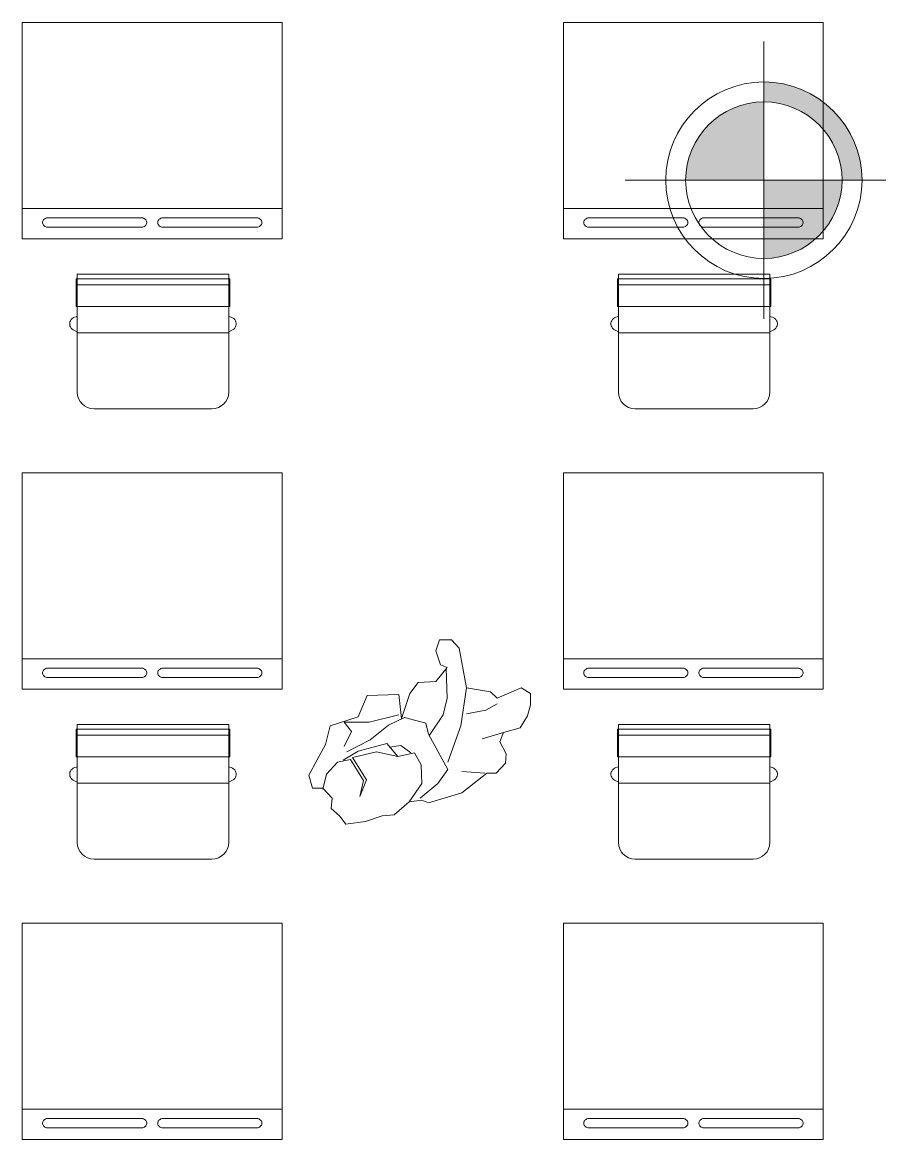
# Model space of a CAD drawing. Header units: metres. Extents: x 28 to 239, y -1 to 113.
# Drawn here: x 123.791 to 125.771, y 61.512 to 64.091 of the extents above; entities that cross this region are included whole.
import ezdxf

# ---------------------------------------------------------------- set-up
doc = ezdxf.new("R2010")
doc.units = ezdxf.units.M
doc.layers.add('Equipamiento SR', color=23, linetype='Continuous', lineweight=0)
doc.layers.add('TEXTO 100', color=7, linetype='Continuous', lineweight=20)
doc.layers.add('Mobiliario', color=7, linetype='Continuous', lineweight=0, true_color=0x7f7f7f)

# ---------------------------------------------------------------- blocks, each defined once
blk = doc.blocks.new('A$C3A47622C')
at = {"layer": 'Mobiliario', "linetype": 'Continuous'}
for p, q in [((0.02513286049277497, 0.3695969807329362), (0.0111148983882714, 0.3695969807329362)), ((0.0111148983882714, 0.01495383619243995), (0.0111148983882714, 0.3695969807329362)), ((0.07519002320935897, 0.3695969807329362), (0.02513286049277497, 0.3695969807329362)), ((0.02513286049277497, 0.01495383619243995), (0.02513286049277497, 0.3695969807329362)), ((0.07519002320935897, 0.01495383619243995), (0.07519002320935897, 0.3695969807329362)), ((0.09829334479286445, 0.3672754084626888), (0.0986996184100235, 0.3699667558818192)), ((0.0986996184100235, 0.3699667558818192), (0.09970825050464782, 0.3732058299352872)), ((0.09970825050464782, 0.3732058299352872), (0.1011840917802402, 0.3761907430684985)), ((0.1011840917802402, 0.3761907430684985), (0.1030816019917182, 0.3788328344953271)), ((0.1030816019917182, 0.3788328344953271), (0.1053417474880547, 0.3810473839090136)), ((0.1053417474880547, 0.3810473839090136), (0.1078987479152431, 0.3827713436394191)), ((0.1078987479152431, 0.3827713436394191), (0.110671642837616, 0.3839515172148609)), ((0.110671642837616, 0.3839515172148609), (0.1135777851437183, 0.3845504700811944)), ((0.1135777851437183, 0.3845504700811944), (0.1165294676949031, 0.3845504700811944)), ((0.1165294676949031, 0.3845504700811944), (0.1194356100010197, 0.3839515172148609)), ((0.1194356100010197, 0.3839515172148609), (0.1222085049233925, 0.3827713436394191)), ((0.1222085049233925, 0.3827713436394191), (0.124765505350581, 0.3810473839090136)), ((0.124765505350581, 0.3810473839090136), (0.1270256508469174, 0.3788328344953271)), ((0.1270256508469174, 0.3788328344953271), (0.1289231610583954, 0.3761907430684985)), ((0.1289231610583954, 0.3761907430684985), (0.1296602383583263, 0.3746992716217363)), ((0.1296602383583263, 0.3746992716217363), (0.1333294798732965, 0.3672754084626888)), ((0.07519002320935897, 0.01495383619243995), (0.01083081400231833, 0.01495383619243995)), ((0.0986996184100235, 0.01458406104355703), (0.09829334479286445, 0.01727540846268738)), ((0.09970825050464782, 0.01134498699008901), (0.0986996184100235, 0.01458406104355703)), ((0.1011840917802402, 0.008360073856877648), (0.09970825050464782, 0.01134498699008901)), ((0.1030816019917182, 0.005717982430049062), (0.1011840917802402, 0.008360073856877648)), ((0.1053417474880547, 0.003503433016362578), (0.1030816019917182, 0.005717982430049062)), ((0.1078987479152431, 0.001779473285957067), (0.1053417474880547, 0.003503433016362578)), ((0.110671642837616, 0.0005992997105153108), (0.1078987479152431, 0.001779473285957067)), ((0.1135777851437183, 3.468441818199608e-07), (0.110671642837616, 0.0005992997105153108)), ((0.1165294676949031, 3.468441818199608e-07), (0.1135777851437183, 3.468441818199608e-07)), ((0.1194356100010197, 0.0005992997105153108), (0.1165294676949031, 3.468441818199608e-07)), ((0.1222085049233925, 0.001779473285957067), (0.1194356100010197, 0.0005992997105153108)), ((0.124765505350581, 0.003503433016362578), (0.1222085049233925, 0.001779473285957067)), ((0.1270256508469174, 0.005717982430049062), (0.124765505350581, 0.003503433016362578)), ((0.1289231610583954, 0.008360073856877648), (0.1270256508469174, 0.005717982430049062)), ((0.1296602383583263, 0.009851545303639853), (0.1289231610583954, 0.008360073856877648)), ((0.1333294798732965, 0.01727540846268738), (0.1296602383583263, 0.009851545303639853))]:
    blk.add_line(p, q, dxfattribs=at)
at = {"layer": 'Mobiliario'}
blk.add_line((0.1361148983882714, 0.01727540846268738), (0.1361148983882714, 0.3672754084626888), dxfattribs=at)
at = {"layer": 'Mobiliario', "linetype": 'Continuous'}
blk.add_lwpolyline([(3.787277165656633e-06, 0.01727540846268738), (0.2722260094993771, 0.01727540846268738, 0.414213562373095), (0.3111148983882686, 0.0561642973515788), (0.3111148983882686, 0.3283865195737974, 0.414213562373095), (0.2722260094993771, 0.3672754084626888), (3.787277165656633e-06, 0.3672754084626888), (3.787277165656633e-06, 0.01727540846268738)], format="xyb", dxfattribs=at)

msp = doc.modelspace()

# ---------------------------------------------------------------- hatches: boundary and pattern name
at = {"layer": 'TEXTO 100', "ltscale": 1.3}
h = msp.add_hatch(color=256, dxfattribs=at)
edge = h.paths.add_edge_path()
edge.add_line((125.684517254504, 63.72673759813424), (125.503873914775, 63.72673760098567))
edge.add_line((125.503873914775, 63.72673760098567), (125.503873914775, 63.54609426161343))
edge.add_arc((125.5038739163795, 63.72673760098567), 0.1806433393724134, 269.9999994913017, 359.9999990956475)
edge = h.paths.add_edge_path()
edge.add_arc((125.5038739160228, 63.72673759813424), 0.1806433422236752, 90.00000039565423, 180)
edge.add_line((125.3232305750469, 63.72673759813424), (125.5038739147759, 63.72673760098567))
edge.add_line((125.503873914775, 63.72673760098567), (125.503873914775, 63.90738094035791))
edge = h.paths.add_edge_path()
edge.add_line((125.503873914775, 63.95347463747854), (125.503873914775, 63.90738094035791))
edge.add_arc((125.5038739135281, 63.72673759813424), 0.1806433422236752, 0, 89.99999960434582, ccw=False)
edge.add_line((125.684517254504, 63.72673759813424), (125.730610954476, 63.72673760098567))
edge.add_arc((125.5038739163795, 63.72673760098567), 0.2267370380968789, 0, 90.00000040528428)

# ---------------------------------------------------------------- linework, layer by layer
at = {"layer": 'Mobiliario', "linetype": 'Continuous', "lineweight": 0}
for p, q in [((123.7911134672834, 64.09105532645569), (123.7911134672834, 63.59105532645569)), ((124.3911134672834, 64.09105532645569), (123.7911134672834, 64.09105532645569)), ((124.3911134672834, 63.59105532645569), (124.3911134672834, 64.09105532645569)), ((125.0411134672834, 64.09105533344965), (125.0411134672834, 63.59105533344965)), ((125.6411134672834, 64.09105533344965), (125.0411134672834, 64.09105533344965)), ((125.6411134672834, 63.59105533344965), (125.6411134672834, 64.09105533344965)), ((123.7911134672834, 63.66153427716759), (124.3911134672834, 63.66153427716759)), ((124.3760945655749, 63.66153427716759), (124.3760945655749, 63.66110706629715)), ((125.0411134672834, 63.6615342841616), (125.6411134672834, 63.6615342841616)), ((125.6260945655749, 63.6615342841616), (125.6260945655749, 63.66110707329111)), ((123.8381819765972, 63.63182252013056), (123.8377969354688, 63.62995320149938)), ((123.8377969354688, 63.62995320149938), (123.8377969354688, 63.62805785987098)), ((123.8377969354688, 63.62805785987098), (123.8381819765972, 63.6261885412398)), ((123.8389393930273, 63.63360509543779), (123.8381819765972, 63.63182252013056)), ((123.8381819765972, 63.6261885412398), (123.8389393930273, 63.62440596593254)), ((123.8400489194366, 63.63524888142669), (123.8389393930273, 63.63360509543779)), ((123.8389393930273, 63.62440596593254), (123.8400489194366, 63.62276217994363)), ((123.8414725583455, 63.63670183210291), (123.8400489194366, 63.63524888142669)), ((123.8400489194366, 63.62276217994363), (123.8414725583455, 63.62130922926744)), ((123.8431697791086, 63.63792057580446), (123.8414725583455, 63.63670183210291)), ((123.8414725583455, 63.62130922926744), (123.8431697791086, 63.6200904855659)), ((123.8450899184197, 63.63887041520175), (123.8431697791086, 63.63792057580446)), ((123.8471721803112, 63.63951882154831), (123.8450899184197, 63.63887041520175)), ((123.8493557688155, 63.63984844617931), (123.8471721803112, 63.63951882154831)), ((123.8504627620595, 63.63984844617931), (123.8493557688155, 63.63984844617931)), ((124.065781814102, 63.63984844617931), (123.8504627620595, 63.63984844617931)), ((124.066888807346, 63.63984844617931), (124.065781814102, 63.63984844617931)), ((124.0690723958502, 63.63951882154831), (124.066888807346, 63.63984844617931)), ((124.0711546577418, 63.63887041520175), (124.0690723958502, 63.63951882154831)), ((124.0730747970529, 63.63792057580446), (124.0711546577418, 63.63887041520175)), ((124.074772017816, 63.63670183210291), (124.0730747970529, 63.63792057580446)), ((124.0730747970529, 63.6200904855659), (124.074772017816, 63.62130922926744)), ((124.0761956567248, 63.63524888142669), (124.074772017816, 63.63670183210291)), ((124.074772017816, 63.62130922926744), (124.0761956567248, 63.62276217994363)), ((124.0773051831342, 63.63360509543779), (124.0761956567248, 63.63524888142669)), ((124.0761956567248, 63.62276217994363), (124.0773051831342, 63.62440596593254)), ((124.0780625995643, 63.63182252013056), (124.0773051831342, 63.63360509543779)), ((124.0773051831342, 63.62440596593254), (124.0780625995643, 63.6261885412398)), ((124.0784476406927, 63.62995320149938), (124.0780625995643, 63.63182252013056)), ((124.0780625995643, 63.6261885412398), (124.0784476406927, 63.62805785987098)), ((124.0784476406927, 63.62805785987098), (124.0784476406927, 63.62995320149938)), ((124.1041643350025, 63.63182252013056), (124.1037792938741, 63.62995320149938)), ((124.1037792938741, 63.62995320149938), (124.1037792938741, 63.62805785987098)), ((124.1037792938741, 63.62805785987098), (124.1041643350025, 63.6261885412398)), ((124.1049217514326, 63.63360509543779), (124.1041643350025, 63.63182252013056)), ((124.1041643350025, 63.6261885412398), (124.1049217514326, 63.62440596593254)), ((124.106031277842, 63.63524888142669), (124.1049217514326, 63.63360509543779)), ((124.1049217514326, 63.62440596593254), (124.106031277842, 63.62276217994363)), ((124.1074549167508, 63.63670183210291), (124.106031277842, 63.63524888142669)), ((124.106031277842, 63.62276217994363), (124.1074549167508, 63.62130922926744)), ((124.1091521375139, 63.63792057580446), (124.1074549167508, 63.63670183210291)), ((124.1074549167508, 63.62130922926744), (124.1091521375139, 63.6200904855659)), ((124.1110722768251, 63.63887041520175), (124.1091521375139, 63.63792057580446)), ((124.1131545387166, 63.63951882154831), (124.1110722768251, 63.63887041520175)), ((124.1153381272209, 63.63984844617931), (124.1131545387166, 63.63951882154831)), ((124.1164451204649, 63.63984844617931), (124.1153381272209, 63.63984844617931)), ((124.3317641725073, 63.63984844617931), (124.1164451204649, 63.63984844617931)), ((124.3328711657514, 63.63984844617931), (124.3317641725073, 63.63984844617931)), ((124.3350547542556, 63.63951882154831), (124.3328711657514, 63.63984844617931)), ((124.3371370161472, 63.63887041520175), (124.3350547542556, 63.63951882154831)), ((124.3390571554582, 63.63792057580446), (124.3371370161472, 63.63887041520175)), ((124.3407543762214, 63.63670183210291), (124.3390571554582, 63.63792057580446)), ((124.3390571554582, 63.6200904855659), (124.3407543762214, 63.62130922926744)), ((124.3421780151302, 63.63524888142669), (124.3407543762214, 63.63670183210291)), ((124.3407543762214, 63.62130922926744), (124.3421780151302, 63.62276217994363)), ((124.3432875415396, 63.63360509543779), (124.3421780151302, 63.63524888142669)), ((124.3421780151302, 63.62276217994363), (124.3432875415396, 63.62440596593254)), ((124.3440449579697, 63.63182252013056), (124.3432875415396, 63.63360509543779)), ((124.3432875415396, 63.62440596593254), (124.3440449579697, 63.6261885412398)), ((124.3444299990981, 63.62995320149938), (124.3440449579697, 63.63182252013056)), ((124.3440449579697, 63.6261885412398), (124.3444299990981, 63.62805785987098)), ((124.3444299990981, 63.62805785987098), (124.3444299990981, 63.62995320149938)), ((125.0881819765972, 63.63182252712454), (125.0877969354688, 63.62995320849333)), ((125.0877969354688, 63.62995320849333), (125.0877969354688, 63.62805786686496)), ((125.0877969354688, 63.62805786686496), (125.0881819765972, 63.62618854823378)), ((125.0889393930273, 63.63360510243177), (125.0881819765972, 63.63182252712454)), ((125.0881819765972, 63.62618854823378), (125.0889393930273, 63.62440597292655)), ((125.0900489194366, 63.6352488884207), (125.0889393930273, 63.63360510243177)), ((125.0889393930273, 63.62440597292655), (125.0900489194366, 63.62276218693765)), ((125.0914725583455, 63.6367018390969), (125.0900489194366, 63.6352488884207)), ((125.0900489194366, 63.62276218693765), (125.0914725583455, 63.6213092362614)), ((125.0931697791086, 63.63792058279844), (125.0914725583455, 63.6367018390969)), ((125.0914725583455, 63.6213092362614), (125.0931697791086, 63.62009049255985)), ((125.0950899184197, 63.63887042219571), (125.0931697791086, 63.63792058279844)), ((125.0971721803112, 63.63951882854226), (125.0950899184197, 63.63887042219571)), ((125.0993557688155, 63.6398484531733), (125.0971721803112, 63.63951882854226)), ((125.1004627620595, 63.6398484531733), (125.0993557688155, 63.6398484531733)), ((125.315781814102, 63.6398484531733), (125.1004627620595, 63.6398484531733)), ((125.316888807346, 63.6398484531733), (125.315781814102, 63.6398484531733)), ((125.3190723958502, 63.63951882854226), (125.316888807346, 63.6398484531733)), ((125.3211546577418, 63.63887042219571), (125.3190723958502, 63.63951882854226)), ((125.3230747970529, 63.63792058279844), (125.3211546577418, 63.63887042219571)), ((125.324772017816, 63.6367018390969), (125.3230747970529, 63.63792058279844)), ((125.3230747970529, 63.62009049255985), (125.324772017816, 63.6213092362614)), ((125.3261956567248, 63.6352488884207), (125.324772017816, 63.6367018390969)), ((125.324772017816, 63.6213092362614), (125.3261956567248, 63.62276218693765)), ((125.3273051831342, 63.63360510243177), (125.3261956567248, 63.6352488884207)), ((125.3261956567248, 63.62276218693765), (125.3273051831342, 63.62440597292655)), ((125.3280625995643, 63.63182252712454), (125.3273051831342, 63.63360510243177)), ((125.3273051831342, 63.62440597292655), (125.3280625995643, 63.62618854823378)), ((125.3284476406927, 63.62995320849333), (125.3280625995643, 63.63182252712454)), ((125.3280625995643, 63.62618854823378), (125.3284476406927, 63.62805786686496)), ((125.3284476406927, 63.62805786686496), (125.3284476406927, 63.62995320849333)), ((125.3541643350025, 63.63182252712454), (125.3537792938741, 63.62995320849333)), ((125.3537792938741, 63.62995320849333), (125.3537792938741, 63.62805786686496)), ((125.3537792938741, 63.62805786686496), (125.3541643350025, 63.62618854823378)), ((125.3549217514326, 63.63360510243177), (125.3541643350025, 63.63182252712454)), ((125.3541643350025, 63.62618854823378), (125.3549217514326, 63.62440597292655)), ((125.356031277842, 63.6352488884207), (125.3549217514326, 63.63360510243177)), ((125.3549217514326, 63.62440597292655), (125.356031277842, 63.62276218693765)), ((125.3574549167508, 63.6367018390969), (125.356031277842, 63.6352488884207)), ((125.356031277842, 63.62276218693765), (125.3574549167508, 63.6213092362614)), ((125.3591521375139, 63.63792058279844), (125.3574549167508, 63.6367018390969)), ((125.3574549167508, 63.6213092362614), (125.3591521375139, 63.62009049255985)), ((125.3610722768251, 63.63887042219571), (125.3591521375139, 63.63792058279844)), ((125.3631545387166, 63.63951882854226), (125.3610722768251, 63.63887042219571)), ((125.3653381272209, 63.6398484531733), (125.3631545387166, 63.63951882854226)), ((125.3664451204649, 63.6398484531733), (125.3653381272209, 63.6398484531733)), ((125.5817641725073, 63.6398484531733), (125.3664451204649, 63.6398484531733)), ((125.5828711657514, 63.6398484531733), (125.5817641725073, 63.6398484531733)), ((125.5850547542556, 63.63951882854226), (125.5828711657514, 63.6398484531733)), ((125.5871370161472, 63.63887042219571), (125.5850547542556, 63.63951882854226)), ((125.5890571554582, 63.63792058279844), (125.5871370161472, 63.63887042219571)), ((125.5907543762214, 63.6367018390969), (125.5890571554582, 63.63792058279844)), ((125.5890571554582, 63.62009049255985), (125.5907543762214, 63.6213092362614)), ((125.5921780151302, 63.6352488884207), (125.5907543762214, 63.6367018390969)), ((125.5907543762214, 63.6213092362614), (125.5921780151302, 63.62276218693765)), ((125.5932875415396, 63.63360510243177), (125.5921780151302, 63.6352488884207)), ((125.5921780151302, 63.62276218693765), (125.5932875415396, 63.62440597292655)), ((125.5940449579697, 63.63182252712454), (125.5932875415396, 63.63360510243177)), ((125.5932875415396, 63.62440597292655), (125.5940449579697, 63.62618854823378)), ((125.5944299990981, 63.62995320849333), (125.5940449579697, 63.63182252712454)), ((125.5940449579697, 63.62618854823378), (125.5944299990981, 63.62805786686496)), ((125.5944299990981, 63.62805786686496), (125.5944299990981, 63.62995320849333)), ((123.8431697791086, 63.6200904855659), (123.8450899184197, 63.6191406461686)), ((123.8450899184197, 63.6191406461686), (123.8471721803112, 63.61849223982205)), ((123.8471721803112, 63.61849223982205), (123.8493557688155, 63.61816261519104)), ((123.8493557688155, 63.61816261519104), (123.8504627620595, 63.61816261519104)), ((123.8504627620595, 63.61816261519104), (124.065781814102, 63.61816261519104)), ((124.065781814102, 63.61816261519104), (124.066888807346, 63.61816261519104)), ((124.066888807346, 63.61816261519104), (124.0690723958502, 63.61849223982205)), ((124.0690723958502, 63.61849223982205), (124.0711546577418, 63.6191406461686)), ((124.0711546577418, 63.6191406461686), (124.0730747970529, 63.6200904855659)), ((124.1091521375139, 63.6200904855659), (124.1110722768251, 63.6191406461686)), ((124.1110722768251, 63.6191406461686), (124.1131545387166, 63.61849223982205)), ((124.1131545387166, 63.61849223982205), (124.1153381272209, 63.61816261519104)), ((124.1153381272209, 63.61816261519104), (124.1164451204649, 63.61816261519104)), ((124.1164451204649, 63.61816261519104), (124.3317641725073, 63.61816261519104)), ((124.3317641725073, 63.61816261519104), (124.3328711657514, 63.61816261519104)), ((124.3328711657514, 63.61816261519104), (124.3350547542556, 63.61849223982205)), ((124.3350547542556, 63.61849223982205), (124.3371370161472, 63.6191406461686)), ((124.3371370161472, 63.6191406461686), (124.3390571554582, 63.6200904855659)), ((125.0931697791086, 63.62009049255985), (125.0950899184197, 63.61914065316259)), ((125.0950899184197, 63.61914065316259), (125.0971721803112, 63.61849224681603)), ((125.0971721803112, 63.61849224681603), (125.0993557688155, 63.618162622185)), ((125.0993557688155, 63.618162622185), (125.1004627620595, 63.618162622185)), ((125.1004627620595, 63.618162622185), (125.315781814102, 63.618162622185)), ((125.315781814102, 63.618162622185), (125.316888807346, 63.618162622185)), ((125.316888807346, 63.618162622185), (125.3190723958502, 63.61849224681603)), ((125.3190723958502, 63.61849224681603), (125.3211546577418, 63.61914065316259)), ((125.3211546577418, 63.61914065316259), (125.3230747970529, 63.62009049255985)), ((125.3591521375139, 63.62009049255985), (125.3610722768251, 63.61914065316259)), ((125.3610722768251, 63.61914065316259), (125.3631545387166, 63.61849224681603)), ((125.3631545387166, 63.61849224681603), (125.3653381272209, 63.618162622185)), ((125.3653381272209, 63.618162622185), (125.3664451204649, 63.618162622185)), ((125.3664451204649, 63.618162622185), (125.5817641725073, 63.618162622185)), ((125.5817641725073, 63.618162622185), (125.5828711657514, 63.618162622185)), ((125.5828711657514, 63.618162622185), (125.5850547542556, 63.61849224681603)), ((125.5850547542556, 63.61849224681603), (125.5871370161472, 63.61914065316259)), ((125.5871370161472, 63.61914065316259), (125.5890571554582, 63.62009049255985)), ((123.7911134672834, 63.59105532645569), (124.3911134672834, 63.59105532645569)), ((124.3190983459166, 63.59105532645569), (123.8631285886503, 63.59105532645569)), ((125.0411134672834, 63.59105533344965), (125.6411134672834, 63.59105533344965)), ((125.5690983459166, 63.59105533344965), (125.1131285886503, 63.59105533344965)), ((123.7911134705965, 63.05163231957656), (123.7911134705965, 62.55163231957656)), ((124.3911134705965, 63.05163231957656), (123.7911134705965, 63.05163231957656)), ((124.3911134705965, 62.55163231957656), (124.3911134705965, 63.05163231957656)), ((125.0411134705965, 63.05163232657057), (125.0411134705965, 62.55163232657057)), ((125.6411134705965, 63.05163232657057), (125.0411134705965, 63.05163232657057)), ((125.6411134705965, 62.55163232657057), (125.6411134705965, 63.05163232657057)), ((123.7911134705965, 62.62211127028851), (124.3911134705965, 62.62211127028851)), ((124.376094568888, 62.62211127028851), (124.376094568888, 62.62168405941802)), ((125.0411134705965, 62.62211127728247), (125.6411134705965, 62.62211127728247)), ((125.626094568888, 62.62211127728247), (125.626094568888, 62.62168406641203)), ((123.8381819799102, 62.59239951325145), (123.8377969387818, 62.59053019462024)), ((123.8377969387818, 62.59053019462024), (123.8377969387818, 62.58863485299187)), ((123.8377969387818, 62.58863485299187), (123.8381819799102, 62.58676553436069)), ((123.8389393963403, 62.59418208855868), (123.8381819799102, 62.59239951325145)), ((123.8400489227497, 62.59582587454761), (123.8389393963403, 62.59418208855868)), ((123.8414725616585, 62.59727882522381), (123.8400489227497, 62.59582587454761)), ((123.8431697824216, 62.59849756892535), (123.8414725616585, 62.59727882522381)), ((123.8450899217328, 62.59944740832262), (123.8431697824216, 62.59849756892535)), ((123.8471721836243, 62.60009581466917), (123.8450899217328, 62.59944740832262)), ((123.8493557721285, 62.60042543930021), (123.8471721836243, 62.60009581466917)), ((123.8504627653726, 62.60042543930021), (123.8493557721285, 62.60042543930021)), ((124.065781817415, 62.60042543930021), (123.8504627653726, 62.60042543930021)), ((124.0668888106591, 62.60042543930021), (124.065781817415, 62.60042543930021)), ((124.0690723991633, 62.60009581466917), (124.0668888106591, 62.60042543930021)), ((124.0711546610548, 62.59944740832262), (124.0690723991633, 62.60009581466917)), ((124.073074800366, 62.59849756892535), (124.0711546610548, 62.59944740832262)), ((124.0747720211291, 62.59727882522381), (124.073074800366, 62.59849756892535)), ((124.0761956600379, 62.59582587454761), (124.0747720211291, 62.59727882522381)), ((124.0773051864473, 62.59418208855868), (124.0761956600379, 62.59582587454761)), ((124.0780626028774, 62.59239951325145), (124.0773051864473, 62.59418208855868)), ((124.0784476440058, 62.59053019462024), (124.0780626028774, 62.59239951325145)), ((124.0780626028774, 62.58676553436069), (124.0784476440058, 62.58863485299187)), ((124.0784476440058, 62.58863485299187), (124.0784476440058, 62.59053019462024)), ((124.1041643383156, 62.59239951325145), (124.1037792971872, 62.59053019462024)), ((124.1037792971872, 62.59053019462024), (124.1037792971872, 62.58863485299187)), ((124.1037792971872, 62.58863485299187), (124.1041643383156, 62.58676553436069)), ((124.1049217547457, 62.59418208855868), (124.1041643383156, 62.59239951325145)), ((124.1060312811551, 62.59582587454761), (124.1049217547457, 62.59418208855868)), ((124.1074549200638, 62.59727882522381), (124.1060312811551, 62.59582587454761)), ((124.109152140827, 62.59849756892535), (124.1074549200638, 62.59727882522381)), ((124.1110722801382, 62.59944740832262), (124.109152140827, 62.59849756892535)), ((124.1131545420297, 62.60009581466917), (124.1110722801382, 62.59944740832262)), ((124.1153381305339, 62.60042543930021), (124.1131545420297, 62.60009581466917)), ((124.116445123778, 62.60042543930021), (124.1153381305339, 62.60042543930021)), ((124.3317641758204, 62.60042543930021), (124.116445123778, 62.60042543930021)), ((124.3328711690644, 62.60042543930021), (124.3317641758204, 62.60042543930021)), ((124.3350547575687, 62.60009581466917), (124.3328711690644, 62.60042543930021)), ((124.3371370194602, 62.59944740832262), (124.3350547575687, 62.60009581466917)), ((124.3390571587713, 62.59849756892535), (124.3371370194602, 62.59944740832262)), ((124.3407543795345, 62.59727882522381), (124.3390571587713, 62.59849756892535)), ((124.3421780184433, 62.59582587454761), (124.3407543795345, 62.59727882522381)), ((124.3432875448526, 62.59418208855868), (124.3421780184433, 62.59582587454761)), ((124.3440449612827, 62.59239951325145), (124.3432875448526, 62.59418208855868)), ((124.3444300024112, 62.59053019462024), (124.3440449612827, 62.59239951325145)), ((124.3440449612827, 62.58676553436069), (124.3444300024112, 62.58863485299187)), ((124.3444300024112, 62.58863485299187), (124.3444300024112, 62.59053019462024)), ((125.0881819799102, 62.59239952024544), (125.0877969387818, 62.59053020161426)), ((125.0877969387818, 62.59053020161426), (125.0877969387818, 62.58863485998586)), ((125.0877969387818, 62.58863485998586), (125.0881819799102, 62.58676554135468)), ((125.0889393963403, 62.59418209555267), (125.0881819799102, 62.59239952024544)), ((125.0900489227497, 62.59582588154157), (125.0889393963403, 62.59418209555267)), ((125.0914725616585, 62.5972788322178), (125.0900489227497, 62.59582588154157)), ((125.0931697824216, 62.59849757591934), (125.0914725616585, 62.5972788322178)), ((125.0950899217328, 62.59944741531663), (125.0931697824216, 62.59849757591934)), ((125.0971721836243, 62.60009582166319), (125.0950899217328, 62.59944741531663)), ((125.0993557721285, 62.6004254462942), (125.0971721836243, 62.60009582166319)), ((125.1004627653726, 62.6004254462942), (125.0993557721285, 62.6004254462942)), ((125.315781817415, 62.6004254462942), (125.1004627653726, 62.6004254462942)), ((125.3168888106591, 62.6004254462942), (125.315781817415, 62.6004254462942)), ((125.3190723991633, 62.60009582166319), (125.3168888106591, 62.6004254462942)), ((125.3211546610548, 62.59944741531663), (125.3190723991633, 62.60009582166319)), ((125.323074800366, 62.59849757591934), (125.3211546610548, 62.59944741531663)), ((125.3247720211291, 62.5972788322178), (125.323074800366, 62.59849757591934)), ((125.3261956600379, 62.59582588154157), (125.3247720211291, 62.5972788322178)), ((125.3273051864473, 62.59418209555267), (125.3261956600379, 62.59582588154157)), ((125.3280626028774, 62.59239952024544), (125.3273051864473, 62.59418209555267)), ((125.3284476440058, 62.59053020161426), (125.3280626028774, 62.59239952024544)), ((125.3280626028774, 62.58676554135468), (125.3284476440058, 62.58863485998586)), ((125.3284476440058, 62.58863485998586), (125.3284476440058, 62.59053020161426)), ((125.3541643383156, 62.59239952024544), (125.3537792971872, 62.59053020161426)), ((125.3537792971872, 62.59053020161426), (125.3537792971872, 62.58863485998586)), ((125.3537792971872, 62.58863485998586), (125.3541643383156, 62.58676554135468)), ((125.3549217547457, 62.59418209555267), (125.3541643383156, 62.59239952024544)), ((125.3560312811551, 62.59582588154157), (125.3549217547457, 62.59418209555267)), ((125.3574549200638, 62.5972788322178), (125.3560312811551, 62.59582588154157)), ((125.359152140827, 62.59849757591934), (125.3574549200638, 62.5972788322178)), ((125.3610722801382, 62.59944741531663), (125.359152140827, 62.59849757591934)), ((125.3631545420297, 62.60009582166319), (125.3610722801382, 62.59944741531663)), ((125.3653381305339, 62.6004254462942), (125.3631545420297, 62.60009582166319)), ((125.366445123778, 62.6004254462942), (125.3653381305339, 62.6004254462942)), ((125.5817641758204, 62.6004254462942), (125.366445123778, 62.6004254462942)), ((125.5828711690644, 62.6004254462942), (125.5817641758204, 62.6004254462942)), ((125.5850547575687, 62.60009582166319), (125.5828711690644, 62.6004254462942)), ((125.5871370194602, 62.59944741531663), (125.5850547575687, 62.60009582166319)), ((125.5890571587713, 62.59849757591934), (125.5871370194602, 62.59944741531663)), ((125.5907543795345, 62.5972788322178), (125.5890571587713, 62.59849757591934)), ((125.5921780184433, 62.59582588154157), (125.5907543795345, 62.5972788322178)), ((125.5932875448526, 62.59418209555267), (125.5921780184433, 62.59582588154157)), ((125.5940449612827, 62.59239952024544), (125.5932875448526, 62.59418209555267)), ((125.5944300024112, 62.59053020161426), (125.5940449612827, 62.59239952024544)), ((125.5940449612827, 62.58676554135468), (125.5944300024112, 62.58863485998586)), ((125.5944300024112, 62.58863485998586), (125.5944300024112, 62.59053020161426)), ((123.8381819799102, 62.58676553436069), (123.8389393963403, 62.58498295905346)), ((123.8389393963403, 62.58498295905346), (123.8400489227497, 62.58333917306456)), ((123.8400489227497, 62.58333917306456), (123.8414725616585, 62.58188622238831)), ((123.8414725616585, 62.58188622238831), (123.8431697824216, 62.58066747868676)), ((123.8431697824216, 62.58066747868676), (123.8450899217328, 62.5797176392895)), ((123.8450899217328, 62.5797176392895), (123.8471721836243, 62.57906923294294)), ((123.8471721836243, 62.57906923294294), (123.8493557721285, 62.57873960831191)), ((123.8493557721285, 62.57873960831191), (123.8504627653726, 62.57873960831191)), ((123.8504627653726, 62.57873960831191), (124.065781817415, 62.57873960831191)), ((124.065781817415, 62.57873960831191), (124.0668888106591, 62.57873960831191)), ((124.0668888106591, 62.57873960831191), (124.0690723991633, 62.57906923294294)), ((124.0690723991633, 62.57906923294294), (124.0711546610548, 62.5797176392895)), ((124.0711546610548, 62.5797176392895), (124.073074800366, 62.58066747868676)), ((124.073074800366, 62.58066747868676), (124.0747720211291, 62.58188622238831)), ((124.0747720211291, 62.58188622238831), (124.0761956600379, 62.58333917306456)), ((124.0761956600379, 62.58333917306456), (124.0773051864473, 62.58498295905346)), ((124.0773051864473, 62.58498295905346), (124.0780626028774, 62.58676553436069)), ((124.1041643383156, 62.58676553436069), (124.1049217547457, 62.58498295905346)), ((124.1049217547457, 62.58498295905346), (124.1060312811551, 62.58333917306456)), ((124.1060312811551, 62.58333917306456), (124.1074549200638, 62.58188622238831)), ((124.1074549200638, 62.58188622238831), (124.109152140827, 62.58066747868676)), ((124.109152140827, 62.58066747868676), (124.1110722801382, 62.5797176392895)), ((124.1110722801382, 62.5797176392895), (124.1131545420297, 62.57906923294294)), ((124.1131545420297, 62.57906923294294), (124.1153381305339, 62.57873960831191)), ((124.1153381305339, 62.57873960831191), (124.116445123778, 62.57873960831191)), ((124.116445123778, 62.57873960831191), (124.3317641758204, 62.57873960831191)), ((124.3317641758204, 62.57873960831191), (124.3328711690644, 62.57873960831191)), ((124.3328711690644, 62.57873960831191), (124.3350547575687, 62.57906923294294)), ((124.3350547575687, 62.57906923294294), (124.3371370194602, 62.5797176392895)), ((124.3371370194602, 62.5797176392895), (124.3390571587713, 62.58066747868676)), ((124.3390571587713, 62.58066747868676), (124.3407543795345, 62.58188622238831)), ((124.3407543795345, 62.58188622238831), (124.3421780184433, 62.58333917306456)), ((124.3421780184433, 62.58333917306456), (124.3432875448526, 62.58498295905346)), ((124.3432875448526, 62.58498295905346), (124.3440449612827, 62.58676553436069)), ((125.0881819799102, 62.58676554135468), (125.0889393963403, 62.58498296604742)), ((125.0889393963403, 62.58498296604742), (125.0900489227497, 62.58333918005852)), ((125.0900489227497, 62.58333918005852), (125.0914725616585, 62.58188622938232)), ((125.0914725616585, 62.58188622938232), (125.0931697824216, 62.58066748568078)), ((125.0931697824216, 62.58066748568078), (125.0950899217328, 62.57971764628348)), ((125.0950899217328, 62.57971764628348), (125.0971721836243, 62.57906923993693)), ((125.0971721836243, 62.57906923993693), (125.0993557721285, 62.57873961530592)), ((125.0993557721285, 62.57873961530592), (125.1004627653726, 62.57873961530592)), ((125.1004627653726, 62.57873961530592), (125.315781817415, 62.57873961530592)), ((125.315781817415, 62.57873961530592), (125.3168888106591, 62.57873961530592)), ((125.3168888106591, 62.57873961530592), (125.3190723991633, 62.57906923993693)), ((125.3190723991633, 62.57906923993693), (125.3211546610548, 62.57971764628348)), ((125.3211546610548, 62.57971764628348), (125.323074800366, 62.58066748568078)), ((125.323074800366, 62.58066748568078), (125.3247720211291, 62.58188622938232)), ((125.3247720211291, 62.58188622938232), (125.3261956600379, 62.58333918005852)), ((125.3261956600379, 62.58333918005852), (125.3273051864473, 62.58498296604742)), ((125.3273051864473, 62.58498296604742), (125.3280626028774, 62.58676554135468)), ((125.3541643383156, 62.58676554135468), (125.3549217547457, 62.58498296604742)), ((125.3549217547457, 62.58498296604742), (125.3560312811551, 62.58333918005852)), ((125.3560312811551, 62.58333918005852), (125.3574549200638, 62.58188622938232)), ((125.3574549200638, 62.58188622938232), (125.359152140827, 62.58066748568078)), ((125.359152140827, 62.58066748568078), (125.3610722801382, 62.57971764628348)), ((125.3610722801382, 62.57971764628348), (125.3631545420297, 62.57906923993693)), ((125.3631545420297, 62.57906923993693), (125.3653381305339, 62.57873961530592)), ((125.3653381305339, 62.57873961530592), (125.366445123778, 62.57873961530592)), ((125.366445123778, 62.57873961530592), (125.5817641758204, 62.57873961530592)), ((125.5817641758204, 62.57873961530592), (125.5828711690644, 62.57873961530592)), ((125.5828711690644, 62.57873961530592), (125.5850547575687, 62.57906923993693)), ((125.5850547575687, 62.57906923993693), (125.5871370194602, 62.57971764628348)), ((125.5871370194602, 62.57971764628348), (125.5890571587713, 62.58066748568078)), ((125.5890571587713, 62.58066748568078), (125.5907543795345, 62.58188622938232)), ((125.5907543795345, 62.58188622938232), (125.5921780184433, 62.58333918005852)), ((125.5921780184433, 62.58333918005852), (125.5932875448526, 62.58498296604742)), ((125.5932875448526, 62.58498296604742), (125.5940449612827, 62.58676554135468)), ((123.7911134705965, 62.55163231957656), (124.3911134705965, 62.55163231957656)), ((124.3190983492296, 62.55163231957656), (123.8631285919633, 62.55163231957656)), ((125.0411134705965, 62.55163232657057), (125.6411134705965, 62.55163232657057)), ((125.5690983492296, 62.55163232657057), (125.1131285919633, 62.55163232657057)), ((123.7911134739095, 62.01220931269748), (123.7911134739095, 61.51220931269748)), ((124.3911134739096, 62.01220931269748), (123.7911134739095, 62.01220931269748)), ((124.3911134739096, 61.51220931269748), (124.3911134739096, 62.01220931269748)), ((125.0411134739095, 62.01220931969144), (125.0411134739095, 61.51220931969144)), ((125.6411134739096, 62.01220931969144), (125.0411134739095, 62.01220931969144)), ((125.6411134739096, 61.51220931969144), (125.6411134739096, 62.01220931969144)), ((123.7911134739095, 61.58268826340938), (124.3911134739096, 61.58268826340938)), ((123.8414725649716, 61.55785581834471), (123.8400489260628, 61.55640286766848)), ((123.8431697857347, 61.55907456204625), (123.8414725649716, 61.55785581834471)), ((123.8450899250458, 61.56002440144354), (123.8431697857347, 61.55907456204625)), ((123.8471721869374, 61.5606728077901), (123.8450899250458, 61.56002440144354)), ((123.8493557754416, 61.56100243242111), (123.8471721869374, 61.5606728077901)), ((123.8504627686856, 61.56100243242111), (123.8493557754416, 61.56100243242111)), ((124.0657818207281, 61.56100243242111), (123.8504627686856, 61.56100243242111)), ((124.0668888139721, 61.56100243242111), (124.0657818207281, 61.56100243242111)), ((124.0690724024764, 61.5606728077901), (124.0668888139721, 61.56100243242111)), ((124.0711546643679, 61.56002440144354), (124.0690724024764, 61.5606728077901)), ((124.073074803679, 61.55907456204625), (124.0711546643679, 61.56002440144354)), ((124.0747720244422, 61.55785581834471), (124.073074803679, 61.55907456204625)), ((124.076195663351, 61.55640286766848), (124.0747720244422, 61.55785581834471)), ((124.1074549233769, 61.55785581834471), (124.1060312844681, 61.55640286766848)), ((124.1091521441401, 61.55907456204625), (124.1074549233769, 61.55785581834471)), ((124.1110722834512, 61.56002440144354), (124.1091521441401, 61.55907456204625)), ((124.1131545453428, 61.5606728077901), (124.1110722834512, 61.56002440144354)), ((124.115338133847, 61.56100243242111), (124.1131545453428, 61.5606728077901)), ((124.116445127091, 61.56100243242111), (124.115338133847, 61.56100243242111)), ((124.3317641791335, 61.56100243242111), (124.116445127091, 61.56100243242111)), ((124.3328711723775, 61.56100243242111), (124.3317641791335, 61.56100243242111)), ((124.3350547608817, 61.5606728077901), (124.3328711723775, 61.56100243242111)), ((124.3371370227733, 61.56002440144354), (124.3350547608817, 61.5606728077901)), ((124.3390571620844, 61.55907456204625), (124.3371370227733, 61.56002440144354)), ((124.3407543828475, 61.55785581834471), (124.3390571620844, 61.55907456204625)), ((124.3421780217564, 61.55640286766848), (124.3407543828475, 61.55785581834471)), ((124.3760945722011, 61.58268826340938), (124.3760945722011, 61.58226105253894)), ((125.0411134739095, 61.58268827040339), (125.6411134739096, 61.58268827040339)), ((125.0914725649716, 61.55785582533869), (125.0900489260628, 61.5564028746625)), ((125.0931697857347, 61.55907456904023), (125.0914725649716, 61.55785582533869)), ((125.0950899250458, 61.5600244084375), (125.0931697857347, 61.55907456904023)), ((125.0971721869374, 61.56067281478406), (125.0950899250458, 61.5600244084375)), ((125.0993557754416, 61.56100243941509), (125.0971721869374, 61.56067281478406)), ((125.1004627686856, 61.56100243941509), (125.0993557754416, 61.56100243941509)), ((125.3157818207281, 61.56100243941509), (125.1004627686856, 61.56100243941509)), ((125.3168888139721, 61.56100243941509), (125.3157818207281, 61.56100243941509)), ((125.3190724024764, 61.56067281478406), (125.3168888139721, 61.56100243941509)), ((125.3211546643679, 61.5600244084375), (125.3190724024764, 61.56067281478406)), ((125.323074803679, 61.55907456904023), (125.3211546643679, 61.5600244084375)), ((125.3247720244422, 61.55785582533869), (125.323074803679, 61.55907456904023)), ((125.326195663351, 61.5564028746625), (125.3247720244422, 61.55785582533869)), ((125.3574549233769, 61.55785582533869), (125.3560312844681, 61.5564028746625)), ((125.3591521441401, 61.55907456904023), (125.3574549233769, 61.55785582533869)), ((125.3610722834512, 61.5600244084375), (125.3591521441401, 61.55907456904023)), ((125.3631545453428, 61.56067281478406), (125.3610722834512, 61.5600244084375)), ((125.365338133847, 61.56100243941509), (125.3631545453428, 61.56067281478406)), ((125.366445127091, 61.56100243941509), (125.365338133847, 61.56100243941509)), ((125.5817641791335, 61.56100243941509), (125.366445127091, 61.56100243941509)), ((125.5828711723775, 61.56100243941509), (125.5817641791335, 61.56100243941509)), ((125.5850547608817, 61.56067281478406), (125.5828711723775, 61.56100243941509)), ((125.5871370227733, 61.5600244084375), (125.5850547608817, 61.56067281478406)), ((125.5890571620844, 61.55907456904023), (125.5871370227733, 61.5600244084375)), ((125.5907543828475, 61.55785582533869), (125.5890571620844, 61.55907456904023)), ((125.5921780217564, 61.5564028746625), (125.5907543828475, 61.55785582533869)), ((125.6260945722011, 61.58268827040339), (125.6260945722011, 61.5822610595329)), ((123.8381819832233, 61.55297650637235), (123.8377969420949, 61.55110718774117)), ((123.8377969420949, 61.55110718774117), (123.8377969420949, 61.54921184611277)), ((123.8377969420949, 61.54921184611277), (123.8381819832233, 61.54734252748159)), ((123.8389393996534, 61.55475908167958), (123.8381819832233, 61.55297650637235)), ((123.8381819832233, 61.54734252748159), (123.8389393996534, 61.54555995217433)), ((123.8400489260628, 61.55640286766848), (123.8389393996534, 61.55475908167958)), ((123.8389393996534, 61.54555995217433), (123.8400489260628, 61.54391616618543)), ((123.8400489260628, 61.54391616618543), (123.8414725649716, 61.54246321550923)), ((123.8414725649716, 61.54246321550923), (123.8431697857347, 61.54124447180769)), ((123.8431697857347, 61.54124447180769), (123.8450899250458, 61.54029463241039)), ((123.8450899250458, 61.54029463241039), (123.8471721869374, 61.53964622606384)), ((123.8471721869374, 61.53964622606384), (123.8493557754416, 61.53931660143283)), ((123.8493557754416, 61.53931660143283), (123.8504627686856, 61.53931660143283)), ((123.8504627686856, 61.53931660143283), (124.0657818207281, 61.53931660143283)), ((124.0657818207281, 61.53931660143283), (124.0668888139721, 61.53931660143283)), ((124.0668888139721, 61.53931660143283), (124.0690724024764, 61.53964622606384)), ((124.0690724024764, 61.53964622606384), (124.0711546643679, 61.54029463241039)), ((124.0711546643679, 61.54029463241039), (124.073074803679, 61.54124447180769)), ((124.073074803679, 61.54124447180769), (124.0747720244422, 61.54246321550923)), ((124.0747720244422, 61.54246321550923), (124.076195663351, 61.54391616618543)), ((124.0773051897604, 61.55475908167958), (124.076195663351, 61.55640286766848)), ((124.076195663351, 61.54391616618543), (124.0773051897604, 61.54555995217433)), ((124.0780626061904, 61.55297650637235), (124.0773051897604, 61.55475908167958)), ((124.0773051897604, 61.54555995217433), (124.0780626061904, 61.54734252748159)), ((124.0784476473189, 61.55110718774117), (124.0780626061904, 61.55297650637235)), ((124.0780626061904, 61.54734252748159), (124.0784476473189, 61.54921184611277)), ((124.0784476473189, 61.54921184611277), (124.0784476473189, 61.55110718774117)), ((124.1041643416286, 61.55297650637235), (124.1037793005003, 61.55110718774117)), ((124.1037793005003, 61.55110718774117), (124.1037793005003, 61.54921184611277)), ((124.1037793005003, 61.54921184611277), (124.1041643416286, 61.54734252748159)), ((124.1049217580588, 61.55475908167958), (124.1041643416286, 61.55297650637235)), ((124.1041643416286, 61.54734252748159), (124.1049217580588, 61.54555995217433)), ((124.1060312844681, 61.55640286766848), (124.1049217580588, 61.55475908167958)), ((124.1049217580588, 61.54555995217433), (124.1060312844681, 61.54391616618543)), ((124.1060312844681, 61.54391616618543), (124.1074549233769, 61.54246321550923)), ((124.1074549233769, 61.54246321550923), (124.1091521441401, 61.54124447180769)), ((124.1091521441401, 61.54124447180769), (124.1110722834512, 61.54029463241039)), ((124.1110722834512, 61.54029463241039), (124.1131545453428, 61.53964622606384)), ((124.1131545453428, 61.53964622606384), (124.115338133847, 61.53931660143283)), ((124.115338133847, 61.53931660143283), (124.116445127091, 61.53931660143283)), ((124.116445127091, 61.53931660143283), (124.3317641791335, 61.53931660143283)), ((124.3317641791335, 61.53931660143283), (124.3328711723775, 61.53931660143283)), ((124.3328711723775, 61.53931660143283), (124.3350547608817, 61.53964622606384)), ((124.3350547608817, 61.53964622606384), (124.3371370227733, 61.54029463241039)), ((124.3371370227733, 61.54029463241039), (124.3390571620844, 61.54124447180769)), ((124.3390571620844, 61.54124447180769), (124.3407543828475, 61.54246321550923)), ((124.3407543828475, 61.54246321550923), (124.3421780217564, 61.54391616618543)), ((124.3432875481657, 61.55475908167958), (124.3421780217564, 61.55640286766848)), ((124.3421780217564, 61.54391616618543), (124.3432875481657, 61.54555995217433)), ((124.3440449645958, 61.55297650637235), (124.3432875481657, 61.55475908167958)), ((124.3432875481657, 61.54555995217433), (124.3440449645958, 61.54734252748159)), ((124.3444300057242, 61.55110718774117), (124.3440449645958, 61.55297650637235)), ((124.3440449645958, 61.54734252748159), (124.3444300057242, 61.54921184611277)), ((124.3444300057242, 61.54921184611277), (124.3444300057242, 61.55110718774117)), ((125.0881819832233, 61.55297651336633), (125.0877969420949, 61.55110719473512)), ((125.0877969420949, 61.55110719473512), (125.0877969420949, 61.54921185310675)), ((125.0877969420949, 61.54921185310675), (125.0881819832233, 61.54734253447558)), ((125.0889393996534, 61.55475908867356), (125.0881819832233, 61.55297651336633)), ((125.0881819832233, 61.54734253447558), (125.0889393996534, 61.54555995916834)), ((125.0900489260628, 61.5564028746625), (125.0889393996534, 61.55475908867356)), ((125.0889393996534, 61.54555995916834), (125.0900489260628, 61.54391617317944)), ((125.0900489260628, 61.54391617317944), (125.0914725649716, 61.54246322250319)), ((125.0914725649716, 61.54246322250319), (125.0931697857347, 61.54124447880164)), ((125.0931697857347, 61.54124447880164), (125.0950899250458, 61.54029463940438)), ((125.0950899250458, 61.54029463940438), (125.0971721869374, 61.53964623305782)), ((125.0971721869374, 61.53964623305782), (125.0993557754416, 61.53931660842679)), ((125.0993557754416, 61.53931660842679), (125.1004627686856, 61.53931660842679)), ((125.1004627686856, 61.53931660842679), (125.3157818207281, 61.53931660842679)), ((125.3157818207281, 61.53931660842679), (125.3168888139721, 61.53931660842679)), ((125.3168888139721, 61.53931660842679), (125.3190724024764, 61.53964623305782)), ((125.3190724024764, 61.53964623305782), (125.3211546643679, 61.54029463940438)), ((125.3211546643679, 61.54029463940438), (125.323074803679, 61.54124447880164)), ((125.323074803679, 61.54124447880164), (125.3247720244422, 61.54246322250319)), ((125.3247720244422, 61.54246322250319), (125.326195663351, 61.54391617317944)), ((125.3273051897604, 61.55475908867356), (125.326195663351, 61.5564028746625)), ((125.326195663351, 61.54391617317944), (125.3273051897604, 61.54555995916834)), ((125.3280626061904, 61.55297651336633), (125.3273051897604, 61.55475908867356)), ((125.3273051897604, 61.54555995916834), (125.3280626061904, 61.54734253447558)), ((125.3284476473189, 61.55110719473512), (125.3280626061904, 61.55297651336633)), ((125.3280626061904, 61.54734253447558), (125.3284476473189, 61.54921185310675)), ((125.3284476473189, 61.54921185310675), (125.3284476473189, 61.55110719473512)), ((125.3541643416286, 61.55297651336633), (125.3537793005003, 61.55110719473512)), ((125.3537793005003, 61.55110719473512), (125.3537793005003, 61.54921185310675)), ((125.3537793005003, 61.54921185310675), (125.3541643416286, 61.54734253447558)), ((125.3549217580588, 61.55475908867356), (125.3541643416286, 61.55297651336633)), ((125.3541643416286, 61.54734253447558), (125.3549217580588, 61.54555995916834)), ((125.3560312844681, 61.5564028746625), (125.3549217580588, 61.55475908867356)), ((125.3549217580588, 61.54555995916834), (125.3560312844681, 61.54391617317944)), ((125.3560312844681, 61.54391617317944), (125.3574549233769, 61.54246322250319)), ((125.3574549233769, 61.54246322250319), (125.3591521441401, 61.54124447880164)), ((125.3591521441401, 61.54124447880164), (125.3610722834512, 61.54029463940438)), ((125.3610722834512, 61.54029463940438), (125.3631545453428, 61.53964623305782)), ((125.3631545453428, 61.53964623305782), (125.365338133847, 61.53931660842679)), ((125.365338133847, 61.53931660842679), (125.366445127091, 61.53931660842679)), ((125.366445127091, 61.53931660842679), (125.5817641791335, 61.53931660842679)), ((125.5817641791335, 61.53931660842679), (125.5828711723775, 61.53931660842679)), ((125.5828711723775, 61.53931660842679), (125.5850547608817, 61.53964623305782)), ((125.5850547608817, 61.53964623305782), (125.5871370227733, 61.54029463940438)), ((125.5871370227733, 61.54029463940438), (125.5890571620844, 61.54124447880164)), ((125.5890571620844, 61.54124447880164), (125.5907543828475, 61.54246322250319)), ((125.5907543828475, 61.54246322250319), (125.5921780217564, 61.54391617317944)), ((125.5932875481657, 61.55475908867356), (125.5921780217564, 61.5564028746625)), ((125.5921780217564, 61.54391617317944), (125.5932875481657, 61.54555995916834)), ((125.5940449645958, 61.55297651336633), (125.5932875481657, 61.55475908867356)), ((125.5932875481657, 61.54555995916834), (125.5940449645958, 61.54734253447558)), ((125.5944300057242, 61.55110719473512), (125.5940449645958, 61.55297651336633)), ((125.5940449645958, 61.54734253447558), (125.5944300057242, 61.54921185310675)), ((125.5944300057242, 61.54921185310675), (125.5944300057242, 61.55110719473512)), ((123.7911134739095, 61.51220931269748), (124.3911134739096, 61.51220931269748)), ((124.3190983525427, 61.51220931269748), (123.8631285952764, 61.51220931269748)), ((125.0411134739095, 61.51220931969144), (125.6411134739096, 61.51220931969144)), ((125.5690983525427, 61.51220931969144), (125.1131285952764, 61.51220931969144))]:
    msp.add_line(p, q, dxfattribs=at)
at = {"layer": 'Mobiliario', "lineweight": 0}
for p, q in [((124.7548779124286, 62.6658968759497), (124.7463163744274, 62.6402302979499)), ((124.7463163744274, 62.6402302979499), (124.7570182924342, 62.60814709795014)), ((124.7827029064306, 62.6658968759497), (124.7548779124286, 62.6658968759497)), ((124.7998259644324, 62.64664693795058), (124.7827029064306, 62.6658968759497)), ((124.8169490404276, 62.55467509195151), (124.7998259644324, 62.64664693795058)), ((124.7720009884311, 62.60173045794946), (124.7463163744274, 62.56964723994898)), ((124.7570182924342, 62.60814709795014), (124.7720009884311, 62.60173045794946)), ((124.7698605904321, 62.59959157194899), (124.7720009884311, 62.53114739995218)), ((124.7056491004283, 62.56750837194923), (124.6863856444275, 62.54184181195015)), ((124.7463163744274, 62.56964723994898), (124.7056491004283, 62.56750837194923)), ((124.5879280024333, 62.53756403994922), (124.5665241664342, 62.4883697879508)), ((124.6607010484318, 62.53970292594968), (124.5879280024333, 62.53756403994922)), ((124.667122188434, 62.48409203395059), (124.6607010484318, 62.53970292594968)), ((124.6863856444275, 62.54184181195015), (124.667122188434, 62.48409203395059)), ((124.8169490404276, 62.55467509195151), (124.804106724429, 62.46698098195193)), ((124.8725990104309, 62.54611956595036), (124.8169490404276, 62.55467509195151)), ((124.8875816884343, 62.53114739995218), (124.8725990104309, 62.54611956595036)), ((124.9432316584303, 62.55467509195151), (124.8875816884343, 62.53114739995218)), ((124.9646354944294, 62.54184181195015), (124.9432316584303, 62.55467509195151)), ((124.9646354944294, 62.51617523395035), (124.9646354944294, 62.54184181195015)), ((124.7720009884311, 62.53114739995218), (124.7634394504299, 62.49264755995173)), ((124.8875816884343, 62.51831411995082), (124.8618970924313, 62.50334195394899)), ((124.9582143364337, 62.49050867395127), (124.9646354944294, 62.51617523395035)), ((124.5665241664342, 62.4883697879508), (124.5023126584297, 62.46698098195193)), ((124.6607010484318, 62.49264755995173), (124.5922087624299, 62.47553650794944)), ((124.6735433464297, 62.48623091995105), (124.6371568144337, 62.46911986794876)), ((124.72277215843, 62.47339762194898), (124.6735433464297, 62.48623091995105)), ((124.7634394504299, 62.49264755995173), (124.7313336964312, 62.44559217594943)), ((124.8618970924313, 62.50334195394899), (124.8169490404276, 62.49478642795148)), ((124.941091278432, 62.46270322795172), (124.9582143364337, 62.49050867395127)), ((124.5023126584297, 62.46698098195193), (124.4916107404302, 62.42420336995056)), ((124.5922087624299, 62.47553650794944), (124.5344184124284, 62.47553650794944)), ((124.5344184124284, 62.47553650794944), (124.5515414884308, 62.45414770195057)), ((124.6371568144337, 62.46911986794876), (124.594349160429, 62.43489778194854)), ((124.7291933164329, 62.4477310619499), (124.72277215843, 62.47339762194898)), ((124.804106724429, 62.46698098195193), (124.7741413684294, 62.38356464394965)), ((124.9025643664305, 62.45200881595011), (124.941091278432, 62.46270322795172)), ((124.5515414884308, 62.45414770195057), (124.5344184124284, 62.41992561595035)), ((124.594349160429, 62.43489778194854), (124.5408395704313, 62.40709233594899)), ((124.7741413684294, 62.36645360995172), (124.7291933164329, 62.4477310619499)), ((124.9025643664305, 62.45200881595011), (124.8533355544301, 62.437036667949)), ((124.8940028464299, 62.43062002795196), (124.9025643664305, 62.45200881595011)), ((124.4916107404302, 62.42420336995056), (124.4530838464294, 62.35362032995036)), ((124.5665241664342, 62.40923122194945), (124.53227803243, 62.38784241595059)), ((124.6328760544298, 62.42634225595103), (124.5665241664342, 62.40923122194945)), ((124.6585606504328, 62.39639794195173), (124.6328760544298, 62.42634225595103)), ((124.6649818084284, 62.42206450195081), (124.6392972124327, 62.41778672994988)), ((124.6885260244331, 62.40495344994852), (124.6649818084284, 62.42206450195081)), ((124.9089855244334, 62.40281458194877), (124.8940028464299, 62.43062002795196)), ((124.5194357344322, 62.38356464394965), (124.4937511384292, 62.35575919795011)), ((124.5494011084325, 62.38998128395033), (124.5194357344322, 62.38356464394965)), ((124.5793664644321, 62.340787049949), (124.5494011084325, 62.38998128395033)), ((124.6093318384324, 62.40709233594899), (124.5536818684291, 62.39425905595127)), ((124.5536818684291, 62.39425905595127), (124.5857876224277, 62.34292591794875)), ((124.6585606504328, 62.39639794195173), (124.6093318384324, 62.40709233594899)), ((124.6970875624343, 62.40495344994852), (124.6585606504328, 62.39639794195173)), ((124.7120702404305, 62.37714800394897), (124.6970875624343, 62.40495344994852)), ((124.9068451444278, 62.38142577594991), (124.9089855244334, 62.40281458194877)), ((124.7142106204288, 62.33437039195124), (124.7120702404305, 62.37714800394897)), ((124.750597152432, 62.33437039195124), (124.7741413684294, 62.36645360995172)), ((124.8597566944323, 62.35789808395057), (124.806247122428, 62.36217583795079)), ((124.806247122428, 62.31298160394945), (124.8640374724296, 62.35789808395057)), ((124.8640374724296, 62.35789808395057), (124.8854413084287, 62.35789808395057)), ((124.8854413084287, 62.35789808395057), (124.9068451444278, 62.38142577594991)), ((124.4530838464294, 62.35362032995036), (124.4616453844306, 62.32367599795035)), ((124.4937511384292, 62.35575919795011), (124.485189600428, 62.32153711194988)), ((124.5857876224277, 62.34292591794875), (124.5708049264309, 62.30442607795194)), ((124.5708049264309, 62.30442607795194), (124.5793664644321, 62.340787049949)), ((124.6842452644292, 62.29159279795059), (124.7142106204288, 62.33437039195124)), ((124.7099298604322, 62.30014830595101), (124.750597152432, 62.33437039195124)), ((124.4616453844306, 62.32367599795035), (124.485189600428, 62.32367599795035)), ((124.485189600428, 62.32367599795035), (124.5065934364343, 62.30014830595101)), ((124.7291933164329, 62.28945391195012), (124.806247122428, 62.31298160394945)), ((124.5065934364343, 62.30014830595101), (124.504453038428, 62.27662063194876)), ((124.6499991304323, 62.26164846595057), (124.6842452644292, 62.29159279795059)), ((124.6842452644292, 62.29159279795059), (124.7142106204288, 62.2958705519508)), ((124.7142106204288, 62.2958705519508), (124.7291933164329, 62.28945391195012)), ((124.504453038428, 62.27662063194876), (124.5237164944288, 62.25950957995011)), ((124.5237164944288, 62.25950957995011), (124.538699190433, 62.2402596599517)), ((124.5836472424294, 62.24667629994875), (124.6221741364303, 62.25950957995011)), ((124.6221741364303, 62.25950957995011), (124.6499991304323, 62.26164846595057)), ((124.538699190433, 62.2402596599517), (124.5836472424294, 62.24667629994875))]:
    msp.add_line(p, q, dxfattribs=at)
at = {"layer": 'TEXTO 100', "ltscale": 1.3}
msp.add_lwpolyline([(125.1837086856316, 63.72696498888774), (127.5135199143245, 63.72696498888774), (125.5038396231439, 63.72696498888774), (125.5038396231439, 64.04709592247966), (125.5038396231439, 63.40683404959296)], dxfattribs=at)
for radius in [0.2267370397619712, 0.1806433398005204]:
    msp.add_circle((125.503873914775, 63.72673760098567), radius, dxfattribs=at)

# ---------------------------------------------------------------- block references
at = {"layer": 'Equipamiento SR', "rotation": 270}
for p in [(123.9005542182394, 63.51020498133195), (125.1505542182394, 63.51020498832594), (123.9005542215525, 62.47078197445285), (125.1505542215525, 62.47078198144683)]:
    msp.add_blockref('A$C3A47622C', p, dxfattribs=at)

doc.saveas('drawing.dxf')
